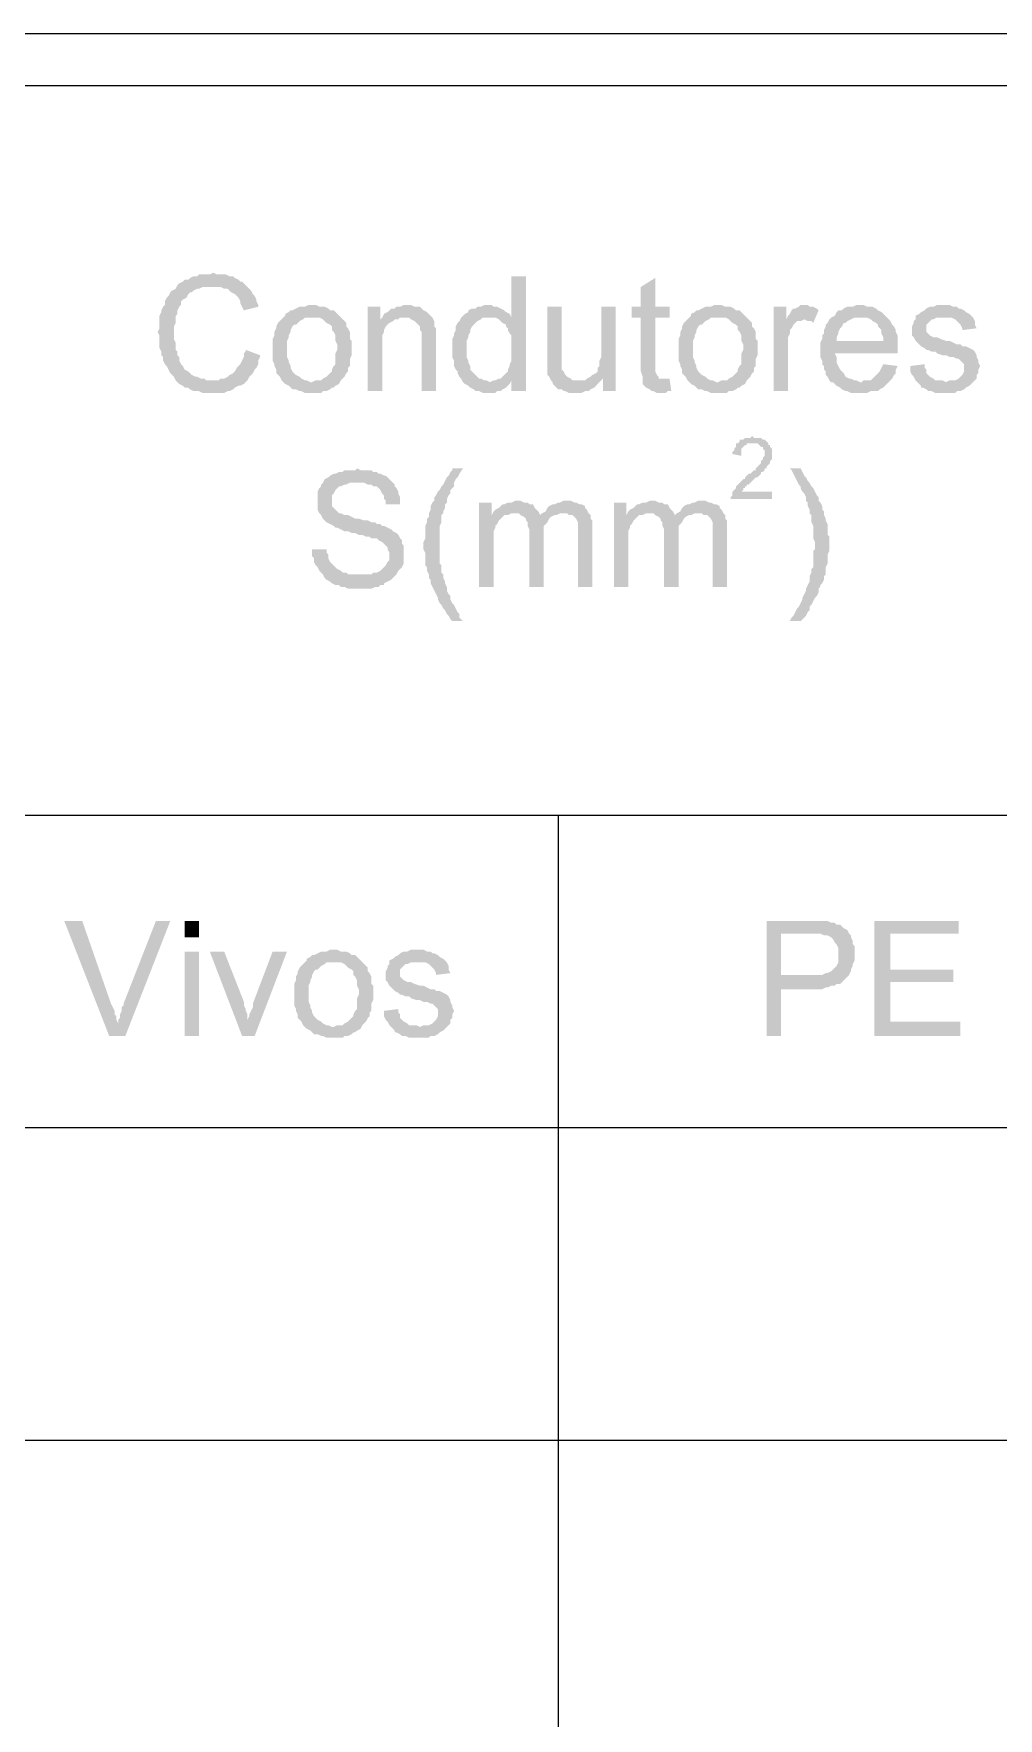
# Model space of a CAD drawing. Header units: inches. Extents: x 179598 to 179981, y 9195975 to 9196075.
# Drawn here: x 179724.269 to 179725.343, y 9196035.934 to 9196037.81 of the extents above; entities that cross this region are included whole.
import ezdxf

# ---------------------------------------------------------------- set-up
doc = ezdxf.new("R2010")
doc.units = ezdxf.units.IN
doc.header["$LTSCALE"] = 0.05
doc.header["$MEASUREMENT"] = 0
doc.linetypes.add('CONTINU', pattern=[0])
doc.layers.add('Cargas', color=150, linetype='Continuous', lineweight=30)

# ---------------------------------------------------------------- blocks, each defined once
blk = doc.blocks.new('QuadroCarga Model')
at = {"layer": 'Cargas', "linetype": 'CONTINU', "lineweight": 20, "transparency": 33554559}
for points in [[(7.4093, 2.4558), (7.4093, 2.4758), (7.2813, 2.4258), (7.2953, 2.4158), (7.2953, 2.4158), (7.2993, 2.4178), (7.3033, 2.4178), (7.3053, 2.4198), (7.3093, 2.4198), (7.3133, 2.4218), (7.3173, 2.4238)], [(7.4093, 2.3578), (7.4093, 2.3738), (7.3173, 2.4098), (7.3153, 2.4098), (7.3133, 2.4118), (7.3093, 2.4118), (7.3053, 2.4138), (7.3013, 2.4138), (7.2993, 2.4158), (7.2953, 2.4158), (7.2813, 2.4258), (7.2813, 2.4078)], [(8.1313, 2.3098), (8.1313, 2.3098), (8.1293, 2.3138), (8.1293, 2.3258), (8.1273, 2.3278), (8.1273, 2.3318), (8.1253, 2.3358), (8.1233, 2.3378), (8.1233, 2.3418), (8.1213, 2.3438), (8.1193, 2.3478), (8.1173, 2.3498), (8.1133, 2.3518), (8.1113, 2.3558), (8.1093, 2.3578), (8.1053, 2.3598), (8.1033, 2.3618), (8.0993, 2.3638), (8.0953, 2.3638), (8.0933, 2.3658), (8.0893, 2.3678), (8.0873, 2.3678), (8.0833, 2.3698), (8.0693, 2.3698), (8.0653, 2.3718), (8.0613, 2.3698), (8.0473, 2.3698), (8.0433, 2.3678), (8.0393, 2.3678), (8.0373, 2.3658), (8.0333, 2.3658), (8.0293, 2.3638), (8.0293, 2.3638), (8.0273, 2.3618), (8.0233, 2.3598), (8.0193, 2.3578), (8.0173, 2.3558), (8.0153, 2.3538), (8.0113, 2.3518), (8.0093, 2.3498), (8.0073, 2.3478), (8.0053, 2.3438), (8.0033, 2.3418), (8.0033, 2.3378), (8.0013, 2.3358), (7.9993, 2.3318), (7.9993, 2.3258), (7.9973, 2.3218), (7.9973, 2.2978), (7.9993, 2.2938), (7.9993, 2.2918), (8.0013, 2.2878), (8.0033, 2.2858), (8.0053, 2.2818), (8.0053, 2.2798), (8.0073, 2.2758), (8.0093, 2.2738), (8.0113, 2.3118), (8.0113, 2.3178), (8.0133, 2.3198), (8.0133, 2.3238), (8.0153, 2.3278), (8.0153, 2.3298), (8.0173, 2.3338), (8.0193, 2.3358), (8.0213, 2.3378), (8.0233, 2.3418), (8.0273, 2.3438), (8.0293, 2.3458), (8.0333, 2.3478), (8.0373, 2.3478), (8.0393, 2.3498), (8.0433, 2.3498), (8.0453, 2.3518), (8.0533, 2.3518), (8.0573, 2.3538), (8.0653, 2.3538), (8.0713, 2.3538), (8.0753, 2.3518), (8.0833, 2.3518), (8.0853, 2.3498), (8.0893, 2.3498), (8.0933, 2.3478), (8.0953, 2.3458), (8.0993, 2.3458), (8.1013, 2.3438), (8.1033, 2.3398), (8.1073, 2.3378), (8.1093, 2.3358), (8.1093, 2.3338), (8.1113, 2.3318), (8.1133, 2.3278), (8.1133, 2.3258), (8.1153, 2.3218), (8.1153, 2.2718), (8.1193, 2.2758), (8.1213, 2.2778), (8.1213, 2.2798), (8.1233, 2.2818), (8.1253, 2.2858), (8.1273, 2.2878), (8.1273, 2.2918), (8.1293, 2.2958), (8.1293, 2.3058)], [(7.2813, 2.3258), (7.3753, 2.3258), (7.3753, 2.3418), (7.2813, 2.3418)], [(7.3913, 2.3258), (7.4093, 2.3258), (7.4093, 2.3418), (7.3913, 2.3418)], [(7.3753, 2.2978), (7.3753, 2.3138), (7.2813, 2.2778), (7.2993, 2.2718), (7.3053, 2.2718), (7.3093, 2.2738), (7.3113, 2.2738), (7.3153, 2.2758), (7.3193, 2.2758)], [(8.0453, 2.2738), (8.0433, 2.2738), (8.0413, 2.2758), (8.0373, 2.2758), (8.0333, 2.2778), (8.0293, 2.2798), (8.0273, 2.2818), (8.0253, 2.2838), (8.0213, 2.2858), (8.0193, 2.2878), (8.0193, 2.2878), (8.0173, 2.2918), (8.0153, 2.2938), (8.0133, 2.2978), (8.0133, 2.3018), (8.0113, 2.3038), (8.0113, 2.3118), (8.0093, 2.2738), (8.0113, 2.2718), (8.0153, 2.2698), (8.0173, 2.2678), (8.0193, 2.2658), (8.0233, 2.2638), (8.0253, 2.2618), (8.0293, 2.2598), (8.0333, 2.2598), (8.0373, 2.2578), (8.0393, 2.2578)], [(8.1153, 2.2718), (8.1153, 2.3098), (8.1153, 2.3018), (8.1133, 2.2978), (8.1133, 2.2938), (8.1113, 2.2918), (8.1093, 2.2898), (8.1073, 2.2858), (8.1053, 2.2838), (8.1033, 2.2818), (8.0993, 2.2798), (8.0973, 2.2798), (8.0933, 2.2778), (8.0893, 2.2758), (8.0933, 2.2598), (8.0953, 2.2598), (8.0993, 2.2618), (8.1013, 2.2618), (8.1053, 2.2638), (8.1073, 2.2658), (8.1113, 2.2678), (8.1133, 2.2698)], [(7.3753, 2.2278), (7.3753, 2.2438), (7.3173, 2.2658), (7.3133, 2.2658), (7.3093, 2.2678), (7.3053, 2.2698), (7.3033, 2.2698), (7.2993, 2.2718), (7.2813, 2.2778), (7.2813, 2.2638)], [(8.0813, 2.2318), (8.0793, 2.2338), (8.0773, 2.2358), (8.0753, 2.2378), (8.0713, 2.2398), (8.0693, 2.2398), (8.0653, 2.2418), (8.0613, 2.2418), (8.0573, 2.2438), (8.0453, 2.2438), (8.0333, 2.2438), (8.0293, 2.2418), (8.0273, 2.2418), (8.0233, 2.2398), (8.0193, 2.2398), (8.0173, 2.2378), (8.0153, 2.2358), (8.0113, 2.2338), (8.0093, 2.2318), (8.0093, 2.1998), (8.0093, 2.2018), (8.0113, 2.2058), (8.0113, 2.2078), (8.0133, 2.2118), (8.0153, 2.2138), (8.0173, 2.2178), (8.0193, 2.2198), (8.0193, 2.2198), (8.0213, 2.2218), (8.0253, 2.2238), (8.0273, 2.2238), (8.0313, 2.2258), (8.0333, 2.2258), (8.0373, 2.2278), (8.0553, 2.2278), (8.0593, 2.2258), (8.0613, 2.2258), (8.0653, 2.2238), (8.0673, 2.2238), (8.0713, 2.2218), (8.0733, 2.2198), (8.0733, 2.2178), (8.0753, 2.2158), (8.0773, 2.2138), (8.0793, 2.2098), (8.0813, 2.2078), (8.0813, 2.1998)], [(7.3633, 2.2078), (7.3613, 2.2098), (7.3593, 2.2118), (7.3573, 2.2138), (7.3533, 2.2158), (7.3513, 2.2158), (7.3473, 2.2178), (7.3433, 2.2178), (7.3393, 2.2198), (7.3273, 2.2198), (7.3153, 2.2198), (7.3113, 2.2178), (7.3093, 2.2178), (7.3053, 2.2158), (7.3013, 2.2158), (7.2993, 2.2138), (7.2973, 2.2118), (7.2933, 2.2098), (7.2913, 2.2078), (7.2913, 2.1758), (7.2913, 2.1778), (7.2933, 2.1818), (7.2933, 2.1838), (7.2953, 2.1878), (7.2973, 2.1898), (7.2993, 2.1938), (7.3013, 2.1958), (7.3013, 2.1958), (7.3033, 2.1978), (7.3073, 2.1998), (7.3093, 2.1998), (7.3133, 2.2018), (7.3153, 2.2018), (7.3193, 2.2038), (7.3373, 2.2038), (7.3413, 2.2018), (7.3433, 2.2018), (7.3473, 2.1998), (7.3493, 2.1998), (7.3533, 2.1978), (7.3553, 2.1958), (7.3553, 2.1938), (7.3573, 2.1918), (7.3593, 2.1898), (7.3613, 2.1858), (7.3633, 2.1838), (7.3633, 2.1758)], [(8.0953, 2.1998), (8.0953, 2.2038), (8.0933, 2.2078), (8.0933, 2.2138), (8.0913, 2.2178), (8.0893, 2.2218), (8.0893, 2.2238), (8.0873, 2.2258), (8.0853, 2.2298), (8.0833, 2.2298), (8.0813, 2.2318), (8.0813, 2.1918), (8.0793, 2.1878), (8.0773, 2.1858), (8.0753, 2.1838), (8.0733, 2.1798), (8.0713, 2.1778), (8.0673, 2.1778), (8.0653, 2.1758), (8.0613, 2.1738), (8.0553, 2.1738), (8.0513, 2.1718), (8.0453, 2.1718), (8.0413, 2.1738), (8.0293, 2.1738), (8.0273, 2.1758), (8.0233, 2.1778), (8.0213, 2.1778), (8.0193, 2.1798), (8.0173, 2.1818), (8.0153, 2.1838), (8.0133, 2.1878), (8.0113, 2.1898), (8.0113, 2.1958), (8.0093, 2.1998), (8.0093, 2.2318), (8.0073, 2.2298), (8.0053, 2.2258), (8.0033, 2.2238), (8.0013, 2.2218), (8.0013, 2.2178), (7.9993, 2.2138), (7.9993, 2.2118), (7.9973, 2.2078), (7.9973, 2.1898), (7.9993, 2.1878), (7.9993, 2.1838), (8.0013, 2.1798), (8.0033, 2.1778), (8.0033, 2.1758), (8.0053, 2.1738), (8.0073, 2.1698), (8.0113, 2.1678), (8.0133, 2.1658), (8.0153, 2.1638), (8.0193, 2.1618), (8.0193, 2.1618), (8.0213, 2.1598), (8.0253, 2.1598), (8.0273, 2.1578), (8.0353, 2.1578), (8.0393, 2.1558), (8.0553, 2.1558), (8.0573, 2.1578), (8.0653, 2.1578), (8.0693, 2.1598), (8.0713, 2.1618), (8.0753, 2.1618), (8.0773, 2.1638), (8.0793, 2.1658), (8.0813, 2.1678), (8.0853, 2.1718), (8.0873, 2.1738), (8.0893, 2.1758), (8.0893, 2.1798), (8.0913, 2.1818), (8.0933, 2.1858), (8.0933, 2.1918), (8.0953, 2.1958)], [(7.3773, 2.1758), (7.3773, 2.1798), (7.3753, 2.1838), (7.3753, 2.1898), (7.3733, 2.1938), (7.3713, 2.1978), (7.3713, 2.1998), (7.3693, 2.2018), (7.3673, 2.2058), (7.3653, 2.2058), (7.3633, 2.2078), (7.3633, 2.1678), (7.3613, 2.1638), (7.3593, 2.1618), (7.3573, 2.1598), (7.3553, 2.1558), (7.3533, 2.1538), (7.3493, 2.1538), (7.3473, 2.1518), (7.3433, 2.1498), (7.3373, 2.1498), (7.3333, 2.1478), (7.3273, 2.1478), (7.3233, 2.1498), (7.3113, 2.1498), (7.3093, 2.1518), (7.3053, 2.1538), (7.3033, 2.1538), (7.3013, 2.1558), (7.2993, 2.1578), (7.2973, 2.1598), (7.2953, 2.1638), (7.2933, 2.1658), (7.2933, 2.1718), (7.2913, 2.1758), (7.2913, 2.2078), (7.2893, 2.2058), (7.2873, 2.2018), (7.2853, 2.1998), (7.2833, 2.1978), (7.2833, 2.1938), (7.2813, 2.1898), (7.2813, 2.1878), (7.2793, 2.1838), (7.2793, 2.1658), (7.2813, 2.1638), (7.2813, 2.1598), (7.2833, 2.1558), (7.2853, 2.1538), (7.2853, 2.1518), (7.2873, 2.1498), (7.2893, 2.1458), (7.2933, 2.1438), (7.2953, 2.1418), (7.2973, 2.1398), (7.3013, 2.1378), (7.3013, 2.1378), (7.3033, 2.1358), (7.3073, 2.1358), (7.3093, 2.1338), (7.3173, 2.1338), (7.3213, 2.1318), (7.3373, 2.1318), (7.3393, 2.1338), (7.3473, 2.1338), (7.3513, 2.1358), (7.3533, 2.1378), (7.3573, 2.1378), (7.3593, 2.1398), (7.3613, 2.1418), (7.3633, 2.1438), (7.3673, 2.1478), (7.3693, 2.1498), (7.3713, 2.1518), (7.3713, 2.1558), (7.3733, 2.1578), (7.3753, 2.1618), (7.3753, 2.1678), (7.3773, 2.1718)], [(7.8233, 2.1838), (7.8233, 2.1998), (7.8153, 2.1998), (7.8133, 2.1978), (7.8093, 2.1978), (7.8053, 2.1958), (7.8033, 2.1938), (7.7993, 2.1918), (7.7973, 2.1898), (7.7953, 2.1878), (7.7953, 2.1458), (7.7953, 2.1598), (7.7973, 2.1618), (7.7973, 2.1658), (7.7993, 2.1678), (7.8013, 2.1718), (7.8033, 2.1738), (7.8053, 2.1758), (7.8073, 2.1778), (7.8093, 2.1798), (7.8133, 2.1818), (7.8173, 2.1818), (7.8193, 2.1838)], [(7.9133, 2.1498), (7.9113, 2.1518), (7.9113, 2.1638), (7.9093, 2.1658), (7.9093, 2.1698), (7.9073, 2.1738), (7.9073, 2.1758), (7.9053, 2.1798), (7.9033, 2.1818), (7.9013, 2.1858), (7.8973, 2.1878), (7.8953, 2.1898), (7.8933, 2.1898), (7.8913, 2.1918), (7.8873, 2.1938), (7.8673, 2.1938), (7.8633, 2.1918), (7.8613, 2.1898), (7.8613, 2.1898), (7.8573, 2.1878), (7.8553, 2.1858), (7.8533, 2.1838), (7.8513, 2.1798), (7.8493, 2.1758), (7.8493, 2.1758), (7.8473, 2.1738), (7.8473, 2.1718), (7.8453, 2.1678), (7.8433, 2.1638), (7.8433, 2.1598), (7.8413, 2.1558), (7.8413, 2.1518), (7.8393, 2.1478), (7.8393, 2.1438), (7.8373, 2.1398), (7.8373, 2.1358), (7.8353, 2.1338), (7.8353, 2.1278), (7.8333, 2.1258), (7.8313, 2.1218), (7.8293, 2.1198), (7.8273, 2.1178), (7.8253, 2.1158), (7.8233, 2.1158), (7.8193, 2.1138), (7.8153, 2.1138), (7.8113, 2.1138), (7.8093, 2.1158), (7.8053, 2.1178), (7.8033, 2.1198), (7.8013, 2.1218), (7.7993, 2.1238), (7.7973, 2.1278), (7.7973, 2.1318), (7.7953, 2.1338), (7.7953, 2.1878), (7.7913, 2.1858), (7.7893, 2.1838), (7.7873, 2.1798), (7.7853, 2.1778), (7.7833, 2.1738), (7.7833, 2.1698), (7.7813, 2.1678), (7.7813, 2.1638), (7.7793, 2.1598), (7.7793, 2.1338), (7.7813, 2.1298), (7.7813, 2.1258), (7.7833, 2.1238), (7.7833, 2.1198), (7.7853, 2.1198), (7.7873, 2.1158), (7.7893, 2.1118), (7.7913, 2.1098), (7.7933, 2.1078), (7.7953, 2.1058), (7.7993, 2.1038), (7.8013, 2.1018), (7.8033, 2.0998), (7.8073, 2.0978), (7.8273, 2.0978), (7.8293, 2.0998), (7.8333, 2.0998), (7.8353, 2.1018), (7.8353, 2.1018), (7.8393, 2.1038), (7.8413, 2.1058), (7.8433, 2.1098), (7.8453, 2.1118), (7.8473, 2.1158), (7.8493, 2.1198), (7.8493, 2.1218), (7.8513, 2.1238), (7.8513, 2.1278), (7.8533, 2.1298), (7.8533, 2.1338), (7.8553, 2.1378), (7.8553, 2.1418), (7.8573, 2.1478), (7.8573, 2.1518), (7.8593, 2.1558), (7.8613, 2.1598), (7.8613, 2.1638), (7.8633, 2.1678), (7.8633, 2.1698), (7.8653, 2.1718), (7.8673, 2.1738), (7.8693, 2.1758), (7.8713, 2.1778), (7.8833, 2.1778), (7.8853, 2.1758), (7.8893, 2.1738), (7.8913, 2.1718), (7.8933, 2.1698), (7.8933, 2.1678), (7.8953, 2.1638), (7.8953, 2.1618), (7.8973, 2.1578), (7.8973, 2.1098), (7.8993, 2.1118), (7.9013, 2.1138), (7.9053, 2.1178), (7.9053, 2.1198), (7.9073, 2.1238), (7.9073, 2.1258), (7.9093, 2.1278), (7.9093, 2.1318), (7.9113, 2.1338), (7.9113, 2.1458)], [(7.8973, 2.1098), (7.8973, 2.1478), (7.8973, 2.1418), (7.8953, 2.1378), (7.8953, 2.1338), (7.8933, 2.1318), (7.8933, 2.1278), (7.8913, 2.1258), (7.8893, 2.1238), (7.8853, 2.1218), (7.8833, 2.1198), (7.8793, 2.1198), (7.8773, 2.1178), (7.8733, 2.1178), (7.8733, 2.1018), (7.8813, 2.1018), (7.8853, 2.1038), (7.8873, 2.1038), (7.8913, 2.1058), (7.8933, 2.1078), (7.8953, 2.1078)], [(7.3113, 2.1038), (7.3093, 2.1198), (7.3033, 2.1198), (7.2993, 2.1178), (7.2973, 2.1158), (7.2933, 2.1138), (7.2913, 2.1118), (7.2913, 2.0798), (7.2933, 2.0838), (7.2933, 2.0918), (7.2953, 2.0938), (7.2973, 2.0978), (7.2993, 2.0998), (7.3013, 2.1018), (7.3053, 2.1018), (7.3073, 2.1038)], [(8.0933, 2.1238), (8.0933, 2.1378), (7.9993, 2.1378), (7.9993, 2.1218), (8.0613, 2.1218), (8.0653, 2.1198), (8.0673, 2.1198), (8.0713, 2.1178), (8.0733, 2.1158), (8.0753, 2.1138), (8.0753, 2.1138), (8.0773, 2.1098), (8.0793, 2.1078), (8.0793, 2.1238)], [(8.0953, 2.0938), (8.0953, 2.0978), (8.0933, 2.1018), (8.0933, 2.1058), (8.0913, 2.1078), (8.0913, 2.1118), (8.0893, 2.1138), (8.0873, 2.1158), (8.0853, 2.1198), (8.0813, 2.1218), (8.0813, 2.0918), (8.0793, 2.0898), (8.0773, 2.0858), (8.0753, 2.0838), (8.0733, 2.0818), (8.0713, 2.0798), (8.0673, 2.0798), (8.0653, 2.0778), (7.9993, 2.0778), (7.9993, 2.0618), (8.0573, 2.0618), (8.0693, 2.0618), (8.0713, 2.0638), (8.0773, 2.0638), (8.0813, 2.0658), (8.0833, 2.0678), (8.0853, 2.0698), (8.0873, 2.0718), (8.0893, 2.0758), (8.0913, 2.0778), (8.0933, 2.0798), (8.0933, 2.0858), (8.0953, 2.0898)], [(8.0813, 2.1218), (8.0793, 2.1238), (8.0793, 2.1038), (8.0813, 2.1018), (8.0813, 2.0978)], [(7.3653, 2.1138), (7.3613, 2.1138), (7.3593, 2.1158), (7.3573, 2.1158), (7.3533, 2.1178), (7.3433, 2.1178), (7.3413, 2.1158), (7.3373, 2.1138), (7.3353, 2.1118), (7.3333, 2.1098), (7.3313, 2.1078), (7.3293, 2.1038), (7.3293, 2.1038), (7.3273, 2.1018), (7.3273, 2.0998), (7.3253, 2.0958), (7.3253, 2.0918), (7.3233, 2.0898), (7.3213, 2.0838), (7.3213, 2.0798), (7.3193, 2.0758), (7.3193, 2.0718), (7.3173, 2.0678), (7.3173, 2.0658), (7.3153, 2.0638), (7.3133, 2.0618), (7.3113, 2.0598), (7.3033, 2.0598), (7.2993, 2.0618), (7.2973, 2.0638), (7.2953, 2.0658), (7.2933, 2.0698), (7.2933, 2.0758), (7.2913, 2.0798), (7.2913, 2.1118), (7.2893, 2.1098), (7.2873, 2.1078), (7.2853, 2.1078), (7.2853, 2.1058), (7.2833, 2.1018), (7.2813, 2.0998), (7.2813, 2.0958), (7.2793, 2.0918), (7.2793, 2.0698), (7.2813, 2.0678), (7.2813, 2.0638), (7.2833, 2.0598), (7.2853, 2.0578), (7.2873, 2.0538), (7.2893, 2.0518), (7.2913, 2.0498), (7.2933, 2.0478), (7.2953, 2.0458), (7.2993, 2.0458), (7.3013, 2.0438), (7.3053, 2.0438), (7.3093, 2.0418), (7.3093, 2.0418), (7.3133, 2.0438), (7.3153, 2.0438), (7.3193, 2.0458), (7.3213, 2.0458), (7.3253, 2.0478), (7.3273, 2.0498), (7.3293, 2.0538), (7.3313, 2.0578), (7.3313, 2.0618), (7.3333, 2.0638), (7.3333, 2.0678), (7.3353, 2.0718), (7.3373, 2.0758), (7.3373, 2.0798), (7.3393, 2.0858), (7.3413, 2.0898), (7.3413, 2.0938), (7.3433, 2.0978), (7.3453, 2.0998), (7.3473, 2.1018), (7.3553, 2.1018), (7.3573, 2.0998), (7.3593, 2.0978), (7.3613, 2.0958), (7.3613, 2.0938), (7.3633, 2.0898), (7.3633, 2.0818)], [(7.3773, 2.0838), (7.3773, 2.0898), (7.3753, 2.0938), (7.3753, 2.0978), (7.3733, 2.1018), (7.3713, 2.1038), (7.3693, 2.1078), (7.3693, 2.1078), (7.3673, 2.1098), (7.3653, 2.1138), (7.3633, 2.0818), (7.3633, 2.0738), (7.3613, 2.0698), (7.3593, 2.0678), (7.3573, 2.0658), (7.3553, 2.0638), (7.3513, 2.0618), (7.3493, 2.0618), (7.3513, 2.0458), (7.3513, 2.0458), (7.3553, 2.0478), (7.3593, 2.0478), (7.3633, 2.0498), (7.3653, 2.0518), (7.3653, 2.0518), (7.3673, 2.0538), (7.3693, 2.0578), (7.3713, 2.0598), (7.3733, 2.0638), (7.3733, 2.0658), (7.3753, 2.0678), (7.3753, 2.0718), (7.3773, 2.0758), (7.3773, 2.0798)], [(7.9133, 2.0318), (7.9133, 2.0438), (7.9113, 2.0438), (7.9093, 2.0458), (7.9053, 2.0478), (7.9033, 2.0498), (7.8993, 2.0518), (7.8953, 2.0538), (7.8933, 2.0558), (7.8893, 2.0578), (7.8873, 2.0598), (7.8833, 2.0618), (7.8813, 2.0638), (7.8773, 2.0638), (7.8753, 2.0658), (7.8713, 2.0678), (7.8673, 2.0678), (7.8673, 2.0678), (7.8633, 2.0698), (7.8593, 2.0698), (7.8573, 2.0718), (7.8533, 2.0718), (7.8493, 2.0738), (7.8353, 2.0738), (7.8313, 2.0758), (7.8273, 2.0758), (7.8233, 2.0758), (7.8193, 2.0738), (7.8053, 2.0738), (7.8033, 2.0718), (7.7993, 2.0718), (7.7953, 2.0698), (7.7913, 2.0698), (7.7893, 2.0678), (7.7853, 2.0678), (7.7813, 2.0658), (7.7813, 2.0658), (7.7773, 2.0638), (7.7733, 2.0618), (7.7693, 2.0598), (7.7673, 2.0598), (7.7633, 2.0578), (7.7613, 2.0558), (7.7573, 2.0538), (7.7553, 2.0518), (7.7513, 2.0498), (7.7493, 2.0478), (7.7453, 2.0458), (7.7433, 2.0438), (7.7433, 2.0318), (7.7473, 2.0358), (7.7513, 2.0358), (7.7533, 2.0378), (7.7573, 2.0398), (7.7613, 2.0418), (7.7633, 2.0438), (7.7673, 2.0458), (7.7713, 2.0458), (7.7733, 2.0478), (7.7773, 2.0498), (7.7813, 2.0498), (7.7853, 2.0518), (7.7873, 2.0518), (7.7913, 2.0538), (7.7953, 2.0538), (7.7973, 2.0558), (7.8053, 2.0558), (7.8073, 2.0578), (7.8493, 2.0578), (7.8533, 2.0558), (7.8613, 2.0558), (7.8633, 2.0538), (7.8653, 2.0538), (7.8693, 2.0518), (7.8733, 2.0518), (7.8753, 2.0498), (7.8793, 2.0498), (7.8833, 2.0478), (7.8853, 2.0458), (7.8893, 2.0458), (7.8913, 2.0438), (7.8933, 2.0418), (7.8973, 2.0418), (7.9013, 2.0398), (7.9033, 2.0378), (7.9073, 2.0358)], [(8.0113, 1.9958), (8.0113, 1.9978), (8.0093, 2.0018), (8.0093, 2.0318), (8.0073, 2.0298), (8.0053, 2.0258), (8.0033, 2.0238), (8.0033, 2.0238), (8.0013, 2.0198), (7.9993, 2.0178), (7.9993, 2.0138), (7.9973, 2.0098), (7.9973, 1.9958), (7.9993, 1.9938), (7.9993, 1.9898), (8.0013, 1.9878), (8.0033, 1.9838), (8.0053, 1.9818), (8.0073, 1.9798), (8.0113, 1.9778)], [(8.0953, 2.0038), (8.0953, 2.0078), (8.0933, 2.0118), (8.0933, 2.0158), (8.0913, 2.0178), (8.0913, 2.0218), (8.0893, 2.0258), (8.0873, 2.0258), (8.0853, 2.0298), (8.0833, 2.0318), (8.0813, 2.0338), (8.0773, 2.0358), (8.0753, 2.0378), (8.0713, 2.0398), (8.0673, 2.0398), (8.0633, 2.0418), (8.0613, 2.0418), (8.0573, 2.0438), (8.0453, 2.0438), (8.0373, 2.0438), (8.0333, 2.0418), (8.0273, 2.0418), (8.0233, 2.0398), (8.0213, 2.0378), (8.0193, 2.0378), (8.0153, 2.0358), (8.0133, 2.0338), (8.0093, 2.0318), (8.0093, 2.0018), (8.0113, 2.0058), (8.0113, 2.0078), (8.0133, 2.0118), (8.0133, 2.0138), (8.0173, 2.0178), (8.0193, 2.0198), (8.0193, 2.0198), (8.0213, 2.0218), (8.0233, 2.0238), (8.0273, 2.0238), (8.0313, 2.0258), (8.0333, 2.0258), (8.0373, 2.0278), (8.0553, 2.0278), (8.0593, 2.0258), (8.0613, 2.0258), (8.0653, 2.0238), (8.0673, 2.0238), (8.0713, 2.0218), (8.0733, 2.0198), (8.0753, 2.0178), (8.0773, 2.0158), (8.0793, 2.0118), (8.0813, 2.0098), (8.0813, 1.9778), (8.0853, 1.9798), (8.0873, 1.9838), (8.0893, 1.9858), (8.0913, 1.9898), (8.0913, 1.9898), (8.0933, 1.9938), (8.0933, 1.9978), (8.0953, 1.9998)], [(7.8753, 1.9998), (7.8753, 2.0138), (7.7813, 2.0138), (7.7813, 1.9978), (7.8433, 1.9978), (7.8473, 1.9958), (7.8493, 1.9958), (7.8513, 1.9938), (7.8553, 1.9918), (7.8573, 1.9898), (7.8593, 1.9878), (7.8613, 1.9858), (7.8613, 1.9998)], [(7.8773, 1.9718), (7.8773, 1.9738), (7.8753, 1.9778), (7.8753, 1.9818), (7.8733, 1.9858), (7.8733, 1.9878), (7.8713, 1.9898), (7.8693, 1.9918), (7.8673, 1.9958), (7.8653, 1.9978), (7.8633, 1.9758), (7.8633, 1.9698), (7.8613, 1.9678), (7.8593, 1.9638), (7.8613, 1.9458), (7.8613, 1.9458), (7.8653, 1.9478), (7.8673, 1.9498), (7.8693, 1.9518), (7.8733, 1.9538), (7.8733, 1.9578), (7.8753, 1.9598), (7.8753, 1.9638), (7.8773, 1.9678)], [(7.8653, 1.9978), (7.8613, 1.9998), (7.8613, 1.9818), (7.8633, 1.9778), (7.8633, 1.9758)], [(8.1273, 1.9618), (8.1273, 1.9778), (8.0813, 1.9778), (8.0813, 2.0018), (8.0813, 1.9958), (8.0793, 1.9918), (8.0773, 1.9898), (8.0753, 1.9878), (8.0733, 1.9838), (8.0713, 1.9838), (8.0693, 1.9818), (8.0673, 1.9818), (8.0633, 1.9798), (8.0613, 1.9778), (8.0333, 1.9778), (8.0293, 1.9798), (8.0273, 1.9798), (8.0233, 1.9818), (8.0213, 1.9818), (8.0193, 1.9838), (8.0173, 1.9858), (8.0133, 1.9898), (8.0133, 1.9918), (8.0113, 1.9958), (8.0113, 1.9778), (7.9993, 1.9778), (7.9993, 1.9618)], [(7.8633, 1.9438), (7.8613, 1.9458), (7.8593, 1.9638), (7.8573, 1.9618), (7.8553, 1.9618), (7.8533, 1.9598), (7.8493, 1.9598), (7.8453, 1.9578), (7.7813, 1.9578), (7.7813, 1.9418), (7.8493, 1.9418), (7.8513, 1.9398), (7.8533, 1.9378), (7.8573, 1.9358), (7.8573, 1.9358), (7.8593, 1.9338), (7.8613, 1.9298), (7.8613, 1.9278), (7.8633, 1.9238), (7.8633, 1.9198)], [(7.8773, 1.9158), (7.8773, 1.9198), (7.8753, 1.9238), (7.8753, 1.9258), (7.8733, 1.9298), (7.8733, 1.9318), (7.8713, 1.9358), (7.8693, 1.9378), (7.8653, 1.9398), (7.8633, 1.9438), (7.8633, 1.9158), (7.8613, 1.9138), (7.8613, 1.9098), (7.8593, 1.9078), (7.8573, 1.9058), (7.8533, 1.9038), (7.7813, 1.9038), (7.7813, 1.8878), (7.8553, 1.8878), (7.8573, 1.8898), (7.8613, 1.8898), (7.8633, 1.8918), (7.8673, 1.8938), (7.8693, 1.8958), (7.8713, 1.8958), (7.8733, 1.8998), (7.8733, 1.9018), (7.8753, 1.9058), (7.8753, 1.9078), (7.8773, 1.9118)], [(8.0933, 1.9218), (8.0933, 1.9378), (8.0173, 1.9378), (8.0153, 1.9358), (8.0113, 1.9338), (8.0093, 1.9318), (8.0073, 1.9318), (8.0033, 1.9278), (8.0013, 1.9258), (8.0013, 1.9218), (7.9993, 1.9198), (7.9993, 1.9178), (7.9973, 1.9138), (7.9973, 1.8998), (7.9993, 1.8958), (7.9993, 1.8918), (8.0013, 1.8898), (8.0033, 1.8858), (8.0053, 1.8838), (8.0073, 1.8818), (8.0093, 1.8798), (8.0113, 1.9038), (8.0113, 1.9098), (8.0133, 1.9118), (8.0153, 1.9158), (8.0153, 1.9158), (8.0173, 1.9178), (8.0213, 1.9198), (8.0233, 1.9218), (8.0413, 1.9218)], [(8.0153, 1.8898), (8.0133, 1.8938), (8.0113, 1.8958), (8.0113, 1.9038), (8.0093, 1.8798), (8.0133, 1.8758)], [(8.0933, 1.8618), (8.0933, 1.8778), (8.0373, 1.8778), (8.0333, 1.8798), (8.0273, 1.8798), (8.0253, 1.8818), (8.0213, 1.8818), (8.0193, 1.8838), (8.0173, 1.8878), (8.0153, 1.8898), (8.0133, 1.8758), (7.9993, 1.8758), (7.9993, 1.8618)], [(7.8753, 1.8498), (7.8753, 1.8638), (7.7813, 1.8638), (7.7813, 1.8478), (7.8433, 1.8478), (7.8473, 1.8458), (7.8493, 1.8458), (7.8513, 1.8438), (7.8553, 1.8418), (7.8573, 1.8398), (7.8593, 1.8378), (7.8613, 1.8358), (7.8613, 1.8498)], [(7.8773, 1.8218), (7.8773, 1.8238), (7.8753, 1.8278), (7.8753, 1.8318), (7.8733, 1.8358), (7.8733, 1.8378), (7.8713, 1.8398), (7.8693, 1.8418), (7.8673, 1.8458), (7.8653, 1.8478), (7.8633, 1.8258), (7.8633, 1.8198), (7.8613, 1.8178), (7.8593, 1.8138), (7.8613, 1.7958), (7.8613, 1.7958), (7.8653, 1.7978), (7.8673, 1.7998), (7.8693, 1.8018), (7.8733, 1.8038), (7.8733, 1.8078), (7.8753, 1.8098), (7.8753, 1.8138), (7.8773, 1.8178)], [(7.8653, 1.8478), (7.8613, 1.8498), (7.8613, 1.8318), (7.8633, 1.8278), (7.8633, 1.8258)], [(8.1253, 1.8178), (8.1153, 1.8338), (8.0933, 1.8338), (8.0933, 1.8438), (8.0813, 1.8438), (8.0813, 1.8338), (8.0213, 1.8338), (8.0153, 1.8318), (8.0133, 1.8318), (8.0133, 1.8078), (8.0133, 1.8138), (8.0153, 1.8138), (8.0173, 1.8158), (8.0173, 1.8158), (8.0213, 1.8178), (8.0813, 1.8178), (8.0813, 1.8018), (8.0933, 1.8018), (8.0933, 1.8178)], [(8.0133, 1.8018), (8.0133, 1.8318), (8.0073, 1.8318), (8.0053, 1.8298), (8.0033, 1.8278), (8.0013, 1.8238), (7.9993, 1.8218), (7.9993, 1.8198), (7.9973, 1.8158), (7.9973, 1.8058), (7.9993, 1.8038), (7.9993, 1.7998)], [(7.8633, 1.7938), (7.8613, 1.7958), (7.8593, 1.8138), (7.8573, 1.8118), (7.8553, 1.8118), (7.8533, 1.8098), (7.8493, 1.8098), (7.8453, 1.8078), (7.7813, 1.8078), (7.7813, 1.7918), (7.8493, 1.7918), (7.8513, 1.7898), (7.8533, 1.7878), (7.8573, 1.7858), (7.8573, 1.7858), (7.8593, 1.7838), (7.8613, 1.7798), (7.8613, 1.7778), (7.8633, 1.7738), (7.8633, 1.7698)], [(7.8773, 1.7658), (7.8773, 1.7698), (7.8753, 1.7738), (7.8753, 1.7758), (7.8733, 1.7798), (7.8733, 1.7818), (7.8713, 1.7858), (7.8693, 1.7878), (7.8653, 1.7898), (7.8633, 1.7938), (7.8633, 1.7658), (7.8613, 1.7638), (7.8613, 1.7598), (7.8593, 1.7578), (7.8573, 1.7558), (7.8533, 1.7538), (7.7813, 1.7538), (7.7813, 1.7378), (7.8553, 1.7378), (7.8573, 1.7398), (7.8613, 1.7398), (7.8633, 1.7418), (7.8673, 1.7438), (7.8693, 1.7458), (7.8713, 1.7458), (7.8733, 1.7498), (7.8733, 1.7518), (7.8753, 1.7558), (7.8753, 1.7578), (7.8773, 1.7618)], [(8.0813, 1.7798), (8.0793, 1.7818), (8.0773, 1.7838), (8.0753, 1.7858), (8.0713, 1.7878), (8.0693, 1.7878), (8.0653, 1.7898), (8.0613, 1.7898), (8.0573, 1.7918), (8.0453, 1.7918), (8.0333, 1.7918), (8.0293, 1.7898), (8.0273, 1.7898), (8.0233, 1.7878), (8.0193, 1.7878), (8.0173, 1.7858), (8.0153, 1.7838), (8.0113, 1.7818), (8.0093, 1.7798), (8.0093, 1.7478), (8.0093, 1.7498), (8.0113, 1.7538), (8.0113, 1.7558), (8.0133, 1.7598), (8.0153, 1.7618), (8.0173, 1.7658), (8.0193, 1.7678), (8.0193, 1.7678), (8.0213, 1.7698), (8.0253, 1.7718), (8.0273, 1.7718), (8.0313, 1.7738), (8.0333, 1.7738), (8.0373, 1.7758), (8.0553, 1.7758), (8.0593, 1.7738), (8.0613, 1.7738), (8.0653, 1.7718), (8.0673, 1.7718), (8.0713, 1.7698), (8.0733, 1.7678), (8.0733, 1.7658), (8.0753, 1.7638), (8.0773, 1.7618), (8.0793, 1.7578), (8.0813, 1.7558), (8.0813, 1.7478)], [(8.0953, 1.7478), (8.0953, 1.7518), (8.0933, 1.7558), (8.0933, 1.7618), (8.0913, 1.7658), (8.0893, 1.7698), (8.0893, 1.7718), (8.0873, 1.7738), (8.0853, 1.7778), (8.0833, 1.7778), (8.0813, 1.7798), (8.0813, 1.7398), (8.0793, 1.7358), (8.0773, 1.7338), (8.0753, 1.7318), (8.0733, 1.7278), (8.0713, 1.7258), (8.0673, 1.7258), (8.0653, 1.7238), (8.0613, 1.7218), (8.0553, 1.7218), (8.0513, 1.7198), (8.0453, 1.7198), (8.0413, 1.7218), (8.0293, 1.7218), (8.0273, 1.7238), (8.0233, 1.7258), (8.0213, 1.7258), (8.0193, 1.7278), (8.0173, 1.7298), (8.0153, 1.7318), (8.0133, 1.7358), (8.0113, 1.7378), (8.0113, 1.7438), (8.0093, 1.7478), (8.0093, 1.7798), (8.0073, 1.7778), (8.0053, 1.7738), (8.0033, 1.7718), (8.0013, 1.7698), (8.0013, 1.7658), (7.9993, 1.7618), (7.9993, 1.7598), (7.9973, 1.7558), (7.9973, 1.7378), (7.9993, 1.7358), (7.9993, 1.7318), (8.0013, 1.7278), (8.0033, 1.7258), (8.0033, 1.7238), (8.0053, 1.7218), (8.0073, 1.7178), (8.0113, 1.7158), (8.0133, 1.7138), (8.0153, 1.7118), (8.0193, 1.7098), (8.0193, 1.7098), (8.0213, 1.7078), (8.0253, 1.7078), (8.0273, 1.7058), (8.0353, 1.7058), (8.0393, 1.7038), (8.0553, 1.7038), (8.0573, 1.7058), (8.0653, 1.7058), (8.0693, 1.7078), (8.0713, 1.7098), (8.0753, 1.7098), (8.0773, 1.7118), (8.0793, 1.7138), (8.0813, 1.7158), (8.0853, 1.7198), (8.0873, 1.7218), (8.0893, 1.7238), (8.0893, 1.7278), (8.0913, 1.7298), (8.0933, 1.7338), (8.0933, 1.7398), (8.0953, 1.7438)], [(7.9413, 1.6918), (7.9413, 1.7098), (7.9413, 1.7038), (7.9393, 1.7018), (7.9393, 1.7018), (7.9373, 1.6998), (7.9373, 1.6978), (7.9353, 1.6978), (7.9333, 1.6958), (7.9273, 1.6958), (7.9273, 1.6958), (7.9253, 1.6978), (7.9233, 1.6978), (7.9213, 1.6998), (7.9193, 1.6998), (7.9173, 1.7018), (7.9173, 1.7018), (7.9153, 1.7038), (7.9153, 1.7038), (7.9133, 1.7058), (7.9113, 1.7058), (7.9113, 1.7078), (7.9093, 1.7098), (7.9073, 1.7118), (7.9073, 1.7138), (7.9053, 1.7158), (7.9033, 1.7178), (7.9013, 1.7178), (7.9013, 1.7198), (7.8993, 1.7218), (7.8973, 1.7238), (7.8973, 1.7238), (7.8953, 1.7258), (7.8953, 1.7258), (7.8933, 1.7278), (7.8913, 1.7278), (7.8893, 1.7298), (7.8893, 1.7298), (7.8873, 1.7318), (7.8853, 1.7318), (7.8833, 1.7318), (7.8813, 1.7338), (7.8793, 1.7338), (7.8793, 1.6878), (7.8873, 1.6878), (7.8873, 1.7218), (7.8893, 1.7198), (7.8913, 1.7198), (7.8913, 1.7178), (7.8933, 1.7178), (7.8933, 1.7158), (7.8953, 1.7158), (7.8953, 1.7138), (7.8973, 1.7118), (7.8993, 1.7098), (7.9013, 1.7078), (7.9013, 1.7078), (7.9033, 1.7058), (7.9033, 1.7038), (7.9053, 1.7018), (7.9073, 1.6998), (7.9093, 1.6998), (7.9093, 1.6978), (7.9113, 1.6958), (7.9133, 1.6958), (7.9133, 1.6938), (7.9153, 1.6938), (7.9173, 1.6918), (7.9173, 1.6918), (7.9193, 1.6898), (7.9213, 1.6898), (7.9213, 1.6898), (7.9233, 1.6878), (7.9293, 1.6878), (7.9353, 1.6878), (7.9373, 1.6898), (7.9393, 1.6898), (7.9393, 1.6918)], [(7.9413, 1.6918), (7.9413, 1.7098), (7.9413, 1.7038), (7.9393, 1.7018), (7.9393, 1.7018), (7.9373, 1.6998), (7.9373, 1.6978), (7.9353, 1.6978), (7.9333, 1.6958), (7.9273, 1.6958), (7.9273, 1.6958), (7.9253, 1.6978), (7.9233, 1.6978), (7.9213, 1.6998), (7.9193, 1.6998), (7.9173, 1.7018), (7.9173, 1.7018), (7.9153, 1.7038), (7.9153, 1.7038), (7.9133, 1.7058), (7.9113, 1.7058), (7.9113, 1.7078), (7.9093, 1.7098), (7.9073, 1.7118), (7.9073, 1.7138), (7.9053, 1.7158), (7.9033, 1.7178), (7.9013, 1.7178), (7.9013, 1.7198), (7.8993, 1.7218), (7.8973, 1.7238), (7.8973, 1.7238), (7.8953, 1.7258), (7.8953, 1.7258), (7.8933, 1.7278), (7.8913, 1.7278), (7.8893, 1.7298), (7.8893, 1.7298), (7.8873, 1.7318), (7.8853, 1.7318), (7.8833, 1.7318), (7.8813, 1.7338), (7.8793, 1.7338), (7.8793, 1.6878), (7.8873, 1.6878), (7.8873, 1.7218), (7.8893, 1.7198), (7.8913, 1.7198), (7.8913, 1.7178), (7.8933, 1.7178), (7.8933, 1.7158), (7.8953, 1.7158), (7.8953, 1.7138), (7.8973, 1.7118), (7.8993, 1.7098), (7.9013, 1.7078), (7.9013, 1.7078), (7.9033, 1.7058), (7.9033, 1.7038), (7.9053, 1.7018), (7.9073, 1.6998), (7.9093, 1.6998), (7.9093, 1.6978), (7.9113, 1.6958), (7.9133, 1.6958), (7.9133, 1.6938), (7.9153, 1.6938), (7.9173, 1.6918), (7.9173, 1.6918), (7.9193, 1.6898), (7.9213, 1.6898), (7.9213, 1.6898), (7.9233, 1.6878), (7.9293, 1.6878), (7.9353, 1.6878), (7.9373, 1.6898), (7.9393, 1.6898), (7.9393, 1.6918)], [(7.9493, 1.7098), (7.9473, 1.7118), (7.9473, 1.7178), (7.9453, 1.7198), (7.9453, 1.7238), (7.9433, 1.7238), (7.9413, 1.7258), (7.9413, 1.7278), (7.9373, 1.7278), (7.9353, 1.7298), (7.9333, 1.7298), (7.9313, 1.7318), (7.9293, 1.7318), (7.9273, 1.7218), (7.9353, 1.7218), (7.9373, 1.7198), (7.9373, 1.7198), (7.9393, 1.7178), (7.9393, 1.7158), (7.9413, 1.7158), (7.9413, 1.6918), (7.9433, 1.6938), (7.9433, 1.6938), (7.9453, 1.6958), (7.9453, 1.6978), (7.9473, 1.6998), (7.9473, 1.7078)], [(7.9493, 1.7098), (7.9473, 1.7118), (7.9473, 1.7178), (7.9453, 1.7198), (7.9453, 1.7238), (7.9433, 1.7238), (7.9413, 1.7258), (7.9413, 1.7278), (7.9373, 1.7278), (7.9353, 1.7298), (7.9333, 1.7298), (7.9313, 1.7318), (7.9293, 1.7318), (7.9273, 1.7218), (7.9353, 1.7218), (7.9373, 1.7198), (7.9373, 1.7198), (7.9393, 1.7178), (7.9393, 1.7158), (7.9413, 1.7158), (7.9413, 1.6918), (7.9433, 1.6938), (7.9433, 1.6938), (7.9453, 1.6958), (7.9453, 1.6978), (7.9473, 1.6998), (7.9473, 1.7078)], [(7.4093, 1.6458), (7.4093, 1.6938), (7.2813, 1.6938), (7.2813, 1.6778), (7.3333, 1.6778), (7.3333, 1.6318), (7.3353, 1.6278), (7.3353, 1.6258), (7.3373, 1.6218), (7.3373, 1.6178), (7.3393, 1.6158), (7.3393, 1.6118), (7.3413, 1.6098), (7.3433, 1.6078), (7.3453, 1.6058), (7.3473, 1.6038), (7.3493, 1.6778), (7.3953, 1.6778), (7.3953, 1.6018), (7.3993, 1.6038), (7.4013, 1.6078), (7.4033, 1.6098), (7.4053, 1.6118), (7.4053, 1.6158), (7.4073, 1.6178), (7.4073, 1.6218), (7.4093, 1.6258), (7.4093, 1.6418)], [(7.3953, 1.6018), (7.3953, 1.6438), (7.3953, 1.6338), (7.3933, 1.6298), (7.3933, 1.6258), (7.3913, 1.6218), (7.3893, 1.6198), (7.3853, 1.6178), (7.3853, 1.6178), (7.3833, 1.6158), (7.3793, 1.6138), (7.3633, 1.6138), (7.3593, 1.6158), (7.3573, 1.6178), (7.3553, 1.6198), (7.3553, 1.6198), (7.3533, 1.6218), (7.3513, 1.6258), (7.3513, 1.6278), (7.3493, 1.6318), (7.3493, 1.6778), (7.3473, 1.6038), (7.3493, 1.6018), (7.3533, 1.5998), (7.3553, 1.5998), (7.3593, 1.5978), (7.3613, 1.5978), (7.3653, 1.5958), (7.3733, 1.5958), (7.3813, 1.5958), (7.3833, 1.5978), (7.3873, 1.5978), (7.3913, 1.5998), (7.3933, 1.5998)], [(8.0933, 1.6718), (8.0933, 1.6858), (7.9993, 1.6858), (7.9993, 1.6698), (8.0593, 1.6698), (8.0633, 1.6678), (8.0673, 1.6678), (8.0673, 1.6678), (8.0693, 1.6658), (8.0733, 1.6638), (8.0753, 1.6618), (8.0773, 1.6598), (8.0773, 1.6558), (8.0793, 1.6518), (8.0793, 1.6718)], [(8.0953, 1.6518), (8.0953, 1.6558), (8.0933, 1.6578), (8.0913, 1.6618), (8.0913, 1.6638), (8.0893, 1.6658), (8.0853, 1.6678), (8.0833, 1.6698), (8.0793, 1.6718), (8.0793, 1.6518), (8.0773, 1.6478), (8.0773, 1.6438), (8.0753, 1.6418), (8.0893, 1.6358), (8.0913, 1.6378), (8.0933, 1.6418), (8.0933, 1.6458), (8.0953, 1.6478)], [(7.9133, 1.6558), (7.9133, 1.6678), (7.9113, 1.6658), (7.9073, 1.6638), (7.9033, 1.6618), (7.8993, 1.6598), (7.8953, 1.6578), (7.8933, 1.6558), (7.8913, 1.6558), (7.8873, 1.6538), (7.8853, 1.6518), (7.8853, 1.6518), (7.8813, 1.6498), (7.8773, 1.6498), (7.8753, 1.6478), (7.8713, 1.6478), (7.8673, 1.6458), (7.8633, 1.6458), (7.8613, 1.6438), (7.8533, 1.6438), (7.8493, 1.6418), (7.8353, 1.6418), (7.8313, 1.6398), (7.8273, 1.6398), (7.8233, 1.6398), (7.8213, 1.6418), (7.8033, 1.6418), (7.8013, 1.6438), (7.7973, 1.6438), (7.7933, 1.6458), (7.7873, 1.6458), (7.7833, 1.6478), (7.7793, 1.6498), (7.7773, 1.6498), (7.7733, 1.6518), (7.7693, 1.6538), (7.7673, 1.6538), (7.7633, 1.6558), (7.7593, 1.6578), (7.7573, 1.6598), (7.7533, 1.6618), (7.7493, 1.6638), (7.7473, 1.6658), (7.7433, 1.6678), (7.7433, 1.6558), (7.7453, 1.6538), (7.7473, 1.6518), (7.7493, 1.6498), (7.7533, 1.6478), (7.7553, 1.6458), (7.7593, 1.6458), (7.7613, 1.6438), (7.7653, 1.6418), (7.7693, 1.6398), (7.7713, 1.6378), (7.7753, 1.6358), (7.7793, 1.6358), (7.7813, 1.6338), (7.7833, 1.6338), (7.7853, 1.6318), (7.7893, 1.6298), (7.7933, 1.6298), (7.7953, 1.6278), (7.8033, 1.6278), (7.8073, 1.6258), (7.8173, 1.6258), (7.8213, 1.6238), (7.8373, 1.6238), (7.8393, 1.6258), (7.8513, 1.6258), (7.8553, 1.6278), (7.8573, 1.6278), (7.8613, 1.6298), (7.8653, 1.6298), (7.8673, 1.6318), (7.8713, 1.6318), (7.8753, 1.6338), (7.8773, 1.6358), (7.8813, 1.6358), (7.8833, 1.6378), (7.8873, 1.6398), (7.8913, 1.6418), (7.8933, 1.6438), (7.8973, 1.6458), (7.8993, 1.6478), (7.9033, 1.6498), (7.9053, 1.6518), (7.9093, 1.6538)], [(8.0813, 1.6218), (8.0813, 1.6218), (8.0793, 1.6238), (8.0753, 1.6258), (8.0733, 1.6278), (8.0713, 1.6278), (8.0673, 1.6298), (8.0633, 1.6298), (8.0613, 1.6318), (8.0573, 1.6318), (8.0533, 1.6338), (8.0373, 1.6338), (8.0333, 1.6318), (8.0293, 1.6318), (8.0273, 1.6298), (8.0233, 1.6298), (8.0213, 1.6278), (8.0173, 1.6278), (8.0153, 1.6258), (8.0113, 1.6238), (8.0093, 1.6218), (8.0093, 1.5878), (8.0093, 1.5898), (8.0113, 1.5938), (8.0113, 1.5958), (8.0133, 1.5998), (8.0133, 1.6018), (8.0153, 1.6058), (8.0193, 1.6078), (8.0193, 1.6078), (8.0213, 1.6098), (8.0233, 1.6118), (8.0273, 1.6138), (8.0313, 1.6158), (8.0373, 1.6158), (8.0413, 1.6178), (8.0413, 1.5478), (8.0533, 1.5478), (8.0553, 1.6158), (8.0593, 1.6158), (8.0633, 1.6138), (8.0653, 1.6138), (8.0693, 1.6118), (8.0713, 1.6098), (8.0753, 1.6078), (8.0753, 1.6058), (8.0773, 1.6038), (8.0793, 1.5998), (8.0813, 1.5958), (8.0813, 1.5898)], [(8.0293, 1.5638), (8.0293, 1.5638), (8.0253, 1.5658), (8.0213, 1.5678), (8.0193, 1.5698), (8.0173, 1.5718), (8.0153, 1.5738), (8.0133, 1.5758), (8.0113, 1.5778), (8.0113, 1.5858), (8.0093, 1.5878), (8.0093, 1.6218), (8.0093, 1.6198), (8.0073, 1.6178), (8.0053, 1.6158), (8.0033, 1.6118), (8.0013, 1.6098), (7.9993, 1.6058), (7.9993, 1.6038), (7.9973, 1.5998), (7.9973, 1.5818), (7.9993, 1.5778), (7.9993, 1.5698), (8.0013, 1.5678), (8.0033, 1.5638), (8.0053, 1.5618), (8.0073, 1.5598), (8.0093, 1.5578), (8.0113, 1.5558), (8.0133, 1.5538), (8.0173, 1.5518), (8.0193, 1.5498), (8.0233, 1.5498), (8.0273, 1.5478)], [(8.0953, 1.5898), (8.0953, 1.5938), (8.0933, 1.5978), (8.0933, 1.6038), (8.0913, 1.6078), (8.0893, 1.6098), (8.0893, 1.6138), (8.0873, 1.6158), (8.0833, 1.6178), (8.0813, 1.6218), (8.0813, 1.5818), (8.0793, 1.5778), (8.0773, 1.5758), (8.0753, 1.5718), (8.0733, 1.5698), (8.0713, 1.5698), (8.0693, 1.5678), (8.0673, 1.5658), (8.0633, 1.5658), (8.0593, 1.5638), (8.0553, 1.5638), (8.0553, 1.6158), (8.0533, 1.5478), (8.0613, 1.5478), (8.0653, 1.5498), (8.0673, 1.5498), (8.0713, 1.5518), (8.0733, 1.5538), (8.0773, 1.5558), (8.0793, 1.5578), (8.0813, 1.5598), (8.0833, 1.5618), (8.0853, 1.5638), (8.0873, 1.5658), (8.0893, 1.5698), (8.0913, 1.5718), (8.0933, 1.5758), (8.0933, 1.5818), (8.0953, 1.5858)], [(7.4093, 1.4798), (7.4093, 1.5738), (7.2813, 1.5738), (7.2813, 1.4778), (7.2973, 1.4778), (7.2973, 1.5558), (7.3413, 1.5558), (7.3413, 1.4858), (7.3553, 1.4858), (7.3553, 1.5558), (7.3953, 1.5558), (7.3953, 1.4798)], [(8.0833, 1.5278), (8.0793, 1.5278), (8.0773, 1.5298), (8.0753, 1.5298), (8.0713, 1.5318), (8.0613, 1.5318), (8.0593, 1.5298), (8.0553, 1.5278), (8.0533, 1.5258), (8.0513, 1.5238), (8.0493, 1.5218), (8.0473, 1.5178), (8.0473, 1.5178), (8.0453, 1.5158), (8.0453, 1.5138), (8.0433, 1.5098), (8.0433, 1.5058), (8.0413, 1.5038), (8.0393, 1.4978), (8.0393, 1.4938), (8.0373, 1.4898), (8.0373, 1.4858), (8.0353, 1.4818), (8.0353, 1.4798), (8.0333, 1.4778), (8.0313, 1.4758), (8.0293, 1.4738), (8.0213, 1.4738), (8.0173, 1.4758), (8.0153, 1.4778), (8.0133, 1.4798), (8.0113, 1.4838), (8.0113, 1.4898), (8.0093, 1.4938), (8.0093, 1.5258), (8.0073, 1.5238), (8.0053, 1.5218), (8.0033, 1.5218), (8.0033, 1.5198), (8.0013, 1.5158), (7.9993, 1.5138), (7.9993, 1.5098), (7.9973, 1.5058), (7.9973, 1.4838), (7.9993, 1.4818), (7.9993, 1.4778), (8.0013, 1.4738), (8.0033, 1.4718), (8.0053, 1.4678), (8.0073, 1.4658), (8.0093, 1.4638), (8.0113, 1.4618), (8.0133, 1.4598), (8.0173, 1.4598), (8.0193, 1.4578), (8.0233, 1.4578), (8.0273, 1.4558), (8.0273, 1.4558), (8.0313, 1.4578), (8.0333, 1.4578), (8.0373, 1.4598), (8.0393, 1.4598), (8.0433, 1.4618), (8.0453, 1.4638), (8.0473, 1.4678), (8.0493, 1.4718), (8.0493, 1.4758), (8.0513, 1.4778), (8.0513, 1.4818), (8.0533, 1.4858), (8.0553, 1.4898), (8.0553, 1.4938), (8.0573, 1.4998), (8.0593, 1.5038), (8.0593, 1.5078), (8.0613, 1.5118), (8.0633, 1.5138), (8.0653, 1.5158), (8.0733, 1.5158), (8.0753, 1.5138), (8.0773, 1.5118), (8.0793, 1.5098), (8.0793, 1.5078), (8.0813, 1.5038), (8.0813, 1.4958)], [(8.0293, 1.5178), (8.0273, 1.5338), (8.0213, 1.5338), (8.0173, 1.5318), (8.0153, 1.5298), (8.0113, 1.5278), (8.0093, 1.5258), (8.0093, 1.4938), (8.0113, 1.4978), (8.0113, 1.5058), (8.0133, 1.5078), (8.0153, 1.5118), (8.0173, 1.5138), (8.0193, 1.5158), (8.0233, 1.5158), (8.0253, 1.5178)], [(8.0953, 1.4978), (8.0953, 1.5038), (8.0933, 1.5078), (8.0933, 1.5118), (8.0913, 1.5158), (8.0893, 1.5178), (8.0873, 1.5218), (8.0873, 1.5218), (8.0853, 1.5238), (8.0833, 1.5278), (8.0813, 1.4958), (8.0813, 1.4878), (8.0793, 1.4838), (8.0773, 1.4818), (8.0753, 1.4798), (8.0733, 1.4778), (8.0693, 1.4758), (8.0673, 1.4758), (8.0693, 1.4598), (8.0693, 1.4598), (8.0733, 1.4618), (8.0773, 1.4618), (8.0813, 1.4638), (8.0833, 1.4658), (8.0833, 1.4658), (8.0853, 1.4678), (8.0873, 1.4718), (8.0893, 1.4738), (8.0913, 1.4778), (8.0913, 1.4798), (8.0933, 1.4818), (8.0933, 1.4858), (8.0953, 1.4898), (8.0953, 1.4938)]]:
    blk.add_hatch(color=256, dxfattribs=at).paths.add_polyline_path(points)
at = {"layer": 'Cargas', "linetype": 'CONTINU', "lineweight": 5}
for points in [[(0.7633, -1.7642), (8.3973, -1.7642), (8.3973, 11.2878), (0.7633, 11.2878)], [(1.6113, -1.7062), (8.3393, -1.7062), (8.3393, 11.2298), (1.6113, 11.2298)]]:
    blk.add_lwpolyline(points, close=True, dxfattribs=at)
for points in [[(6.8313, 11.2298), (6.8313, -1.7062)], [(7.1793, 11.2298), (7.1793, -1.7062)], [(7.5273, 10.5338), (7.5273, 0.5558)], [(7.5273, 1.9258), (1.6113, 1.9258)]]:
    blk.add_lwpolyline(points, dxfattribs=at)

msp = doc.modelspace()

# ---------------------------------------------------------------- block references
at = {"layer": 'Cargas', "linetype": 'CONTINU', "lineweight": 20, "rotation": 90}
msp.add_blockref('QuadroCarga Model', (179726.7787, 9196029.4123), dxfattribs=at)

doc.saveas('drawing.dxf')
